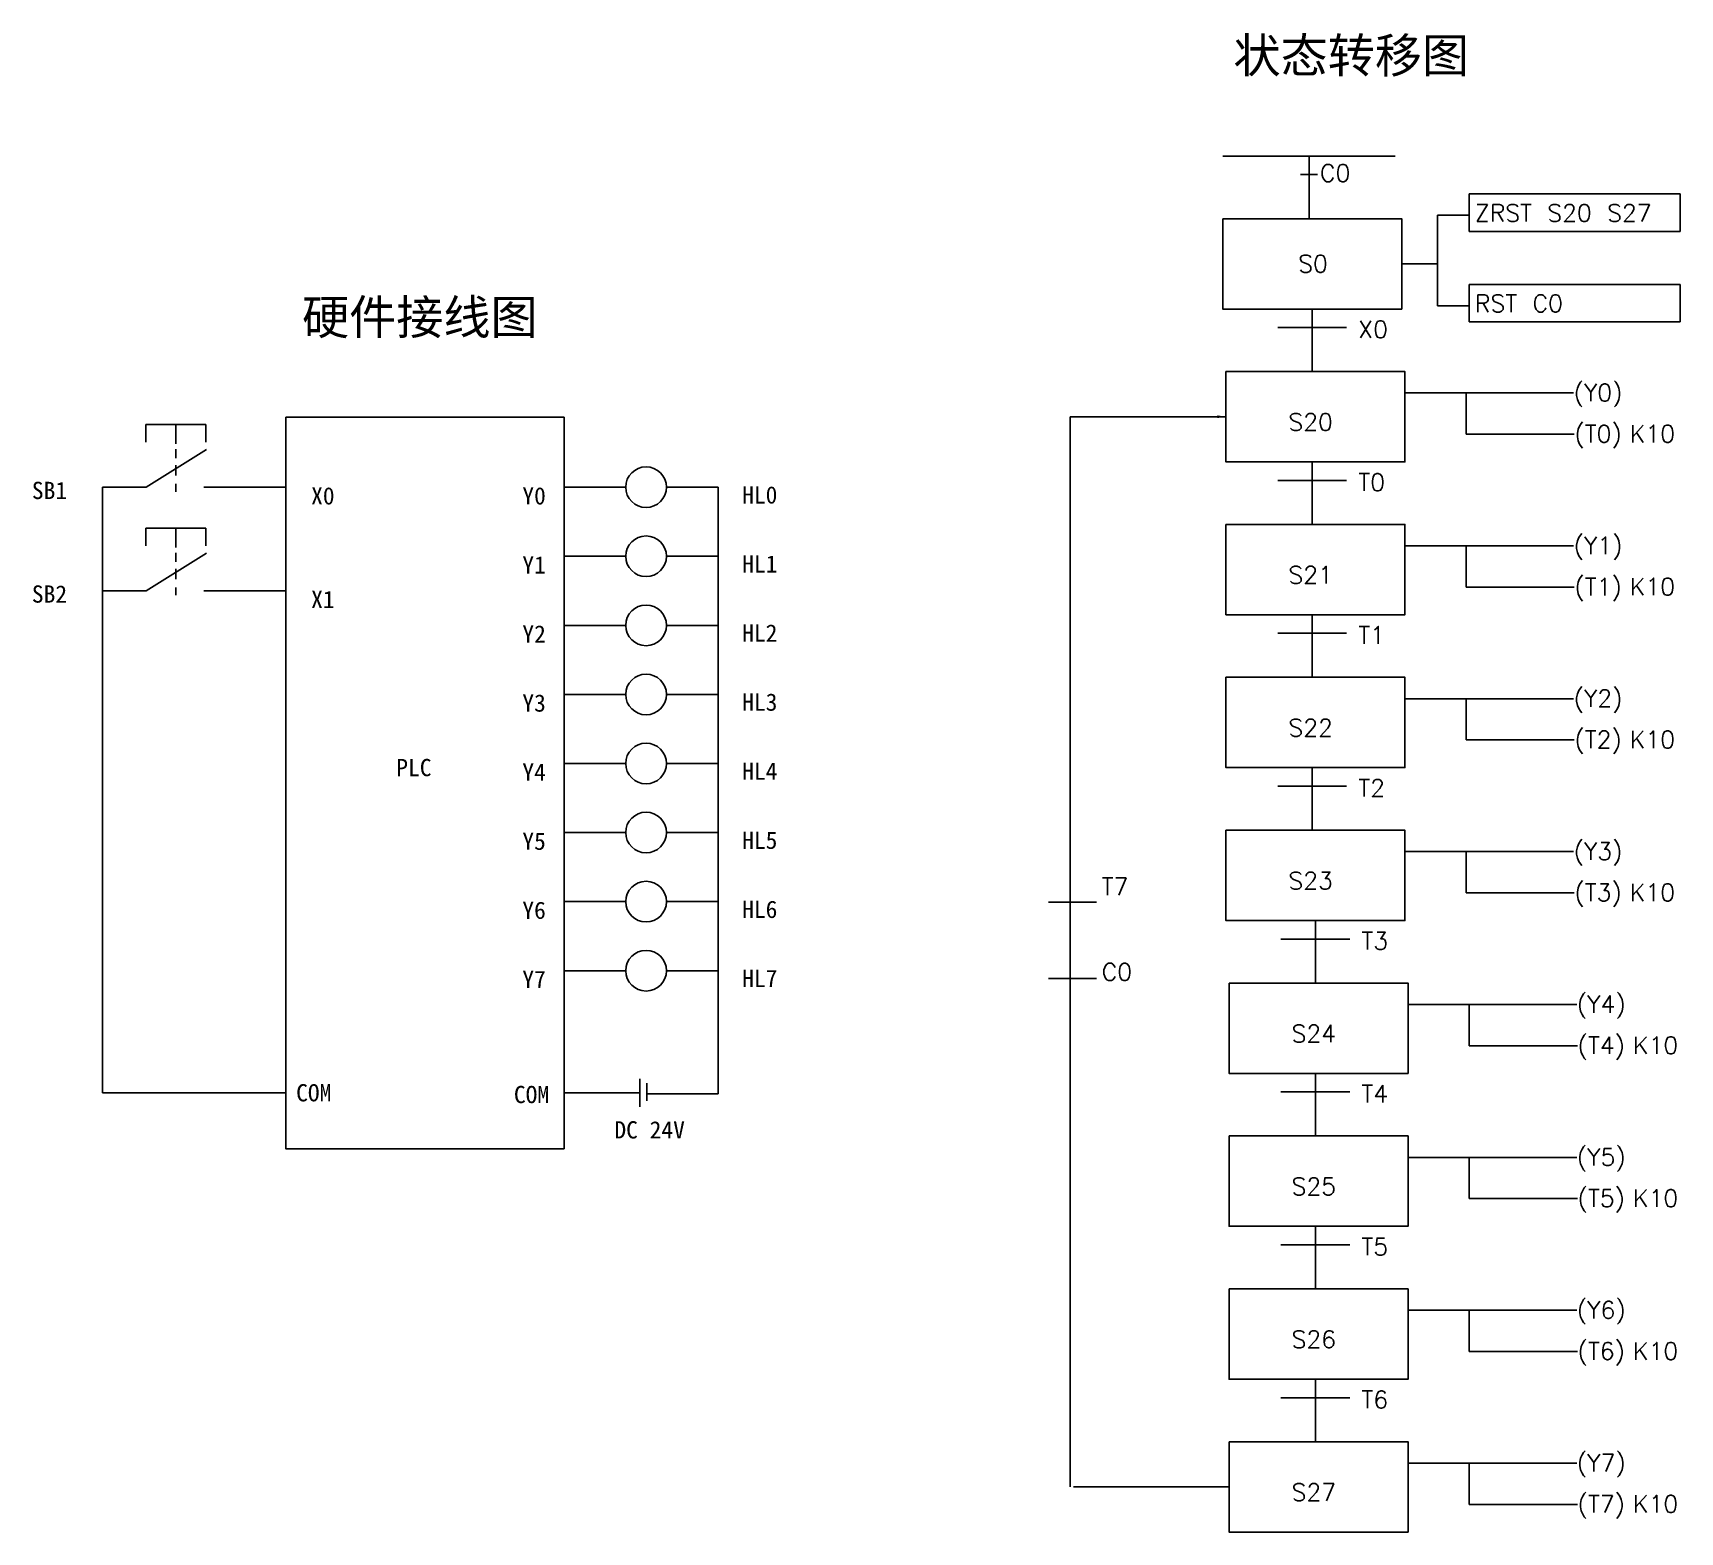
# Model space of a CAD drawing. Header units: millimetres. Extents: x 124 to 601, y -116 to 318.
import ezdxf

# ---------------------------------------------------------------- set-up
doc = ezdxf.new("R2010")
doc.units = ezdxf.units.MM
doc.dimstyles.new('ISO-25', dxfattribs={"dimtxt": 2.5, "dimasz": 2.5, "dimexe": 1.25, "dimexo": 0.625, "dimtad": 1, "dimdsep": 46, "dimtxsty": 'Standard', "dimcen": 2.5, "dimadec": 0, "dimazin": 0, "dimtfac": 1, "dimtmove": 0, "dimatfit": 3, "dimfxl": 1, "dimarcsym": 0})

msp = doc.modelspace()

# ---------------------------------------------------------------- linework, layer by layer
for p, q in [((468.64, 282.45), (518.61, 282.45)), ((493.63, 282.45), (493.63, 264.34)), ((491.15, 277.1), (496.11, 277.1)), ((540.02, 265.31), (540.02, 271.49)), ((540.02, 271.49), (601.03, 271.49)), ((601.03, 271.49), (601.03, 260.66)), ((530.86, 265.31), (530.86, 239.11)), ((540.02, 265.31), (530.86, 265.31)), ((540.02, 265.31), (540.02, 260.66)), ((540.02, 260.66), (601.03, 260.66)), ((520.45, 251.26), (530.86, 251.26)), ((540.02, 239.11), (540.02, 245.29)), ((540.02, 245.29), (601.03, 245.29)), ((601.03, 245.29), (601.03, 234.46)), ((530.86, 239.11), (540.02, 239.11)), ((540.02, 239.11), (540.02, 234.46)), ((494.55, 238.18), (494.55, 220.07)), ((540.02, 234.46), (601.03, 234.46)), ((484.59, 232.83), (494.55, 232.83)), ((494.55, 232.83), (504.5, 232.83)), ((521.37, 213.87), (570.2, 213.87)), ((539.1, 213.87), (539.1, 201.93)), ((424.52, 206.99), (424.52, -102.9)), ((156.93, 199.58), (156.93, 204.7)), ((156.93, 204.7), (174.33, 204.7)), ((165.63, 204.7), (165.63, 199.18)), ((174.33, 204.7), (174.33, 199.58)), ((539.1, 201.93), (570.41, 201.93)), ((157.04, 186.58), (174.45, 197.5)), ((165.63, 197.57), (165.63, 194.97)), ((165.63, 192.94), (165.63, 189.97)), ((494.55, 193.91), (494.55, 175.8)), ((157.04, 186.58), (144.35, 186.58)), ((144.35, 186.58), (144.35, 11.23)), ((165.63, 187.52), (165.63, 185.29)), ((173.7, 186.58), (197.41, 186.58)), ((278, 186.58), (295.82, 186.58)), ((307.61, 186.58), (322.55, 186.58)), ((322.55, 186.58), (322.55, 10.88)), ((484.59, 188.56), (494.55, 188.56)), ((494.55, 188.56), (504.5, 188.56)), ((156.93, 169.58), (156.93, 174.7)), ((156.93, 174.7), (174.33, 174.7)), ((165.63, 174.7), (165.63, 169.17)), ((174.33, 174.7), (174.33, 169.58)), ((157.04, 156.58), (174.45, 167.5)), ((165.63, 167.57), (165.63, 164.97)), ((521.37, 169.6), (570.2, 169.6)), ((539.1, 169.6), (539.1, 157.66)), ((165.63, 162.94), (165.63, 159.96)), ((278, 166.58), (295.82, 166.58)), ((307.61, 166.58), (322.55, 166.58)), ((165.63, 157.52), (165.63, 155.29)), ((539.1, 157.66), (570.41, 157.66)), ((157.04, 156.58), (144.35, 156.58)), ((173.7, 156.58), (197.41, 156.58)), ((494.55, 149.64), (494.55, 131.53)), ((278, 146.58), (295.82, 146.58)), ((307.61, 146.58), (322.55, 146.58)), ((484.59, 144.29), (494.55, 144.29)), ((494.55, 144.29), (504.5, 144.29)), ((278, 126.58), (295.82, 126.58)), ((307.61, 126.58), (322.55, 126.58)), ((521.37, 125.33), (570.2, 125.33)), ((539.1, 125.33), (539.1, 113.39)), ((539.1, 113.39), (570.41, 113.39)), ((278, 106.58), (295.82, 106.58)), ((307.61, 106.58), (322.55, 106.58)), ((494.55, 105.37), (494.55, 87.26)), ((484.59, 100.02), (494.55, 100.02)), ((494.55, 100.02), (504.5, 100.02)), ((278, 86.58), (295.82, 86.58)), ((307.61, 86.58), (322.55, 86.58)), ((521.37, 81.06), (570.2, 81.06)), ((539.1, 81.06), (539.1, 69.12)), ((539.1, 69.12), (570.41, 69.12)), ((278, 66.58), (295.82, 66.58)), ((307.61, 66.58), (322.55, 66.58)), ((418.21, 66.39), (432.08, 66.39)), ((495.47, 61.1), (495.47, 42.99)), ((485.51, 55.75), (495.47, 55.75)), ((495.47, 55.75), (505.42, 55.75)), ((278, 46.58), (295.82, 46.58)), ((307.61, 46.58), (322.55, 46.58)), ((418.21, 44.36), (432.08, 44.36)), ((522.29, 36.79), (571.12, 36.79)), ((540.02, 36.79), (540.02, 24.85)), ((540.02, 24.85), (571.33, 24.85)), ((299.91, 15.27), (299.91, 7.19)), ((495.47, 16.83), (495.47, -1.28)), ((144.35, 11.23), (197.41, 11.23)), ((299.91, 11.23), (278, 11.23)), ((301.98, 13.97), (301.98, 8.86)), ((322.55, 10.88), (301.98, 10.88)), ((485.51, 11.48), (495.47, 11.48)), ((495.47, 11.48), (505.42, 11.48)), ((522.29, -7.48), (571.12, -7.48)), ((540.02, -7.48), (540.02, -19.42)), ((540.02, -19.42), (571.33, -19.42)), ((495.47, -27.44), (495.47, -45.55)), ((485.51, -32.79), (495.47, -32.79)), ((495.47, -32.79), (505.42, -32.79)), ((522.29, -51.75), (571.12, -51.75)), ((540.02, -51.75), (540.02, -63.69)), ((540.02, -63.69), (571.33, -63.69)), ((495.47, -71.71), (495.47, -89.82)), ((485.51, -77.06), (495.47, -77.06)), ((495.47, -77.06), (505.42, -77.06)), ((522.29, -96.02), (571.12, -96.02)), ((540.02, -96.02), (540.02, -107.96)), ((425.44, -102.9), (470.48, -102.9)), ((540.02, -107.96), (571.33, -107.96))]:
    msp.add_line(p, q)
for points in [[(468.64, 264.34), (520.45, 264.34), (520.45, 238.18), (468.64, 238.18)], [(469.56, 220.07), (521.37, 220.07), (521.37, 193.91), (469.56, 193.91)], [(197.41, 206.86), (278, 206.86), (278, -4.97), (197.41, -4.97)], [(469.56, 175.8), (521.37, 175.8), (521.37, 149.64), (469.56, 149.64)], [(469.56, 131.53), (521.37, 131.53), (521.37, 105.37), (469.56, 105.37)], [(469.56, 87.26), (521.37, 87.26), (521.37, 61.1), (469.56, 61.1)], [(470.48, 42.99), (522.29, 42.99), (522.29, 16.83), (470.48, 16.83)], [(470.48, -1.28), (522.29, -1.28), (522.29, -27.44), (470.48, -27.44)], [(470.48, -45.55), (522.29, -45.55), (522.29, -71.71), (470.48, -71.71)], [(470.48, -89.82), (522.29, -89.82), (522.29, -115.98), (470.48, -115.98)]]:
    msp.add_lwpolyline(points, close=True)
for centre in [(301.72, 186.58), (301.72, 166.58), (301.72, 146.58), (301.72, 126.58), (301.72, 106.58), (301.72, 86.58), (301.72, 66.58), (301.72, 46.58)]:
    msp.add_circle(centre, 5.89)

# ---------------------------------------------------------------- texts
at = {"attachment_point": 1}
for s, width, gutter_width, heights, insert, char_height in [('{\\fSimSun|b0|i0|c134|p2;状态转移图}', 127.3243, 25, [5], (471.75, 316.61), 10), ('{\\Ftxt,@extfont2|c134;C0}', 21.4784, 25, [0], (496.8, 280.04), 5), ('{\\Ftxt,@extfont2|c134;ZRST S20 S27}', 59.0628, 25, [0], (541.66, 268.49), 5), ('{\\Ftxt,@extfont2|c134;S0}', 20.7431, 25, [0], (490.51, 253.78), 5), ('{\\fSimSun|b0|i0|c134|p2;硬件接线图}', 94.8752, 25, [0], (202.13, 240.84), 10), ('{\\Ftxt,@extfont2|c134;RST C0}', 59.0628, 25, [0], (541.66, 242.29), 5), ('{\\Ftxt,@extfont2|c134;X0}', 15.829, 25, [0], (507.9, 234.79), 5), ('{\\Ftxt,@extfont2|c134;(Y0)}', 66.8971, 25, [0], (570.24, 216.48), 5), ('{\\Ftxt,@extfont2|c134;S20}', 20.7431, 25, [0], (487.67, 207.96), 5), ('{\\Ftxt,@extfont2|c134;(T0)}', 66.8971, 25, [0], (570.46, 204.54), 5), ('{\\Ftxt,@extfont2|c134;K10}', 22.0244, 25, [0], (586.5, 204.55), 5), ('SB1', 16.104, 12.5, [0], (123.92, 188.15), 5), ('X0', 16.104, 12.5, [0], (204.76, 186.58), 5), ('Y0', 16.104, 12.5, [0], (265.9, 186.58), 5), ('HL0', 16.104, 12.5, [0], (329.53, 186.85), 5), ('{\\Ftxt,@extfont2|c134;T0}', 15.829, 25, [0], (507.9, 190.52), 5), ('{\\Ftxt,@extfont2|c134;(Y1)}', 66.8971, 25, [0], (570.24, 172.21), 5), ('Y1', 16.104, 12.5, [0], (265.9, 166.58), 5), ('HL1', 16.104, 12.5, [0], (329.53, 166.85), 5), ('{\\Ftxt,@extfont2|c134;S21}', 20.7431, 25, [0], (487.67, 163.69), 5), ('SB2', 16.104, 12.5, [0], (123.92, 158.15), 5), ('{\\Ftxt,@extfont2|c134;(T1)}', 66.8971, 25, [0], (570.46, 160.27), 5), ('{\\Ftxt,@extfont2|c134;K10}', 22.0244, 25, [0], (586.5, 160.28), 5), ('X1', 16.104, 12.5, [0], (204.76, 156.58), 5), ('Y2', 16.104, 12.5, [0], (265.9, 146.58), 5), ('HL2', 16.104, 12.5, [0], (329.53, 146.85), 5), ('{\\Ftxt,@extfont2|c134;T1}', 15.829, 25, [0], (507.9, 146.25), 5), ('{\\Ftxt,@extfont2|c134;(Y2)}', 66.8971, 25, [0], (570.24, 127.94), 5), ('Y3', 16.104, 12.5, [0], (265.9, 126.58), 5), ('HL3', 16.104, 12.5, [0], (329.53, 126.85), 5), ('{\\Ftxt,@extfont2|c134;S22}', 20.7431, 25, [0], (487.67, 119.42), 5), ('{\\Ftxt,@extfont2|c134;(T2)}', 66.8971, 25, [0], (570.46, 116), 5), ('{\\Ftxt,@extfont2|c134;K10}', 22.0244, 25, [0], (586.5, 116.01), 5), ('PLC', 33.184, 12.5, [0], (229.41, 107.9), 5), ('Y4', 16.104, 12.5, [0], (265.9, 106.58), 5), ('HL4', 16.104, 12.5, [0], (329.53, 106.85), 5), ('{\\Ftxt,@extfont2|c134;T2}', 15.829, 25, [0], (507.9, 101.98), 5), ('Y5', 16.104, 12.5, [0], (265.9, 86.58), 5), ('HL5', 16.104, 12.5, [0], (329.53, 86.85), 5), ('{\\Ftxt,@extfont2|c134;(Y3)}', 66.8971, 25, [0], (570.24, 83.67), 5), ('{\\Ftxt,@extfont2|c134;T7}', 23.1707, 25, [0], (433.62, 73.44), 5), ('{\\Ftxt,@extfont2|c134;S23}', 20.7431, 25, [0], (487.67, 75.15), 5), ('{\\Ftxt,@extfont2|c134;(T3)}', 66.8971, 25, [0], (570.46, 71.73), 5), ('{\\Ftxt,@extfont2|c134;K10}', 22.0244, 25, [0], (586.5, 71.74), 5), ('HL6', 16.104, 12.5, [0], (329.53, 66.85), 5), ('Y6', 16.104, 12.5, [0], (265.9, 66.58), 5), ('{\\Ftxt,@extfont2|c134;T3}', 15.829, 25, [0], (508.82, 57.71), 5), ('{\\Ftxt,@extfont2|c134;C0}', 23.1707, 25, [0], (433.62, 48.74), 5), ('Y7', 16.104, 12.5, [0], (265.9, 46.58), 5), ('HL7', 16.104, 12.5, [0], (329.53, 46.85), 5), ('{\\Ftxt,@extfont2|c134;(Y4)}', 66.8971, 25, [0], (571.16, 39.4), 5), ('{\\Ftxt,@extfont2|c134;S24}', 20.7431, 25, [0], (488.59, 30.88), 5), ('{\\Ftxt,@extfont2|c134;(T4)}', 66.8971, 25, [0], (571.37, 27.46), 5), ('{\\Ftxt,@extfont2|c134;K10}', 22.0244, 25, [0], (587.42, 27.47), 5), ('COM', 33.184, 12.5, [0], (200.42, 13.73), 5), ('COM', 33.184, 12.5, [0], (263.46, 13.22), 5), ('{\\Ftxt,@extfont2|c134;T4}', 15.829, 25, [0], (508.82, 13.44), 5), ('DC 24V', 33.184, 12.5, [0], (292.55, 2.99), 5), ('{\\Ftxt,@extfont2|c134;(Y5)}', 66.8971, 25, [0], (571.16, -4.87), 5), ('{\\Ftxt,@extfont2|c134;S25}', 20.7431, 25, [0], (488.59, -13.39), 5), ('{\\Ftxt,@extfont2|c134;(T5)}', 66.8971, 25, [0], (571.37, -16.81), 5), ('{\\Ftxt,@extfont2|c134;K10}', 22.0244, 25, [0], (587.42, -16.8), 5), ('{\\Ftxt,@extfont2|c134;T5}', 15.829, 25, [0], (508.82, -30.83), 5), ('{\\Ftxt,@extfont2|c134;(Y6)}', 66.8971, 25, [0], (571.16, -49.14), 5), ('{\\Ftxt,@extfont2|c134;S26}', 20.7431, 25, [0], (488.59, -57.66), 5), ('{\\Ftxt,@extfont2|c134;(T6)}', 66.8971, 25, [0], (571.37, -61.08), 5), ('{\\Ftxt,@extfont2|c134;K10}', 22.0244, 25, [0], (587.42, -61.07), 5), ('{\\Ftxt,@extfont2|c134;T6}', 15.829, 25, [0], (508.82, -75.1), 5), ('{\\Ftxt,@extfont2|c134;(Y7)}', 66.8971, 25, [0], (571.16, -93.41), 5), ('{\\Ftxt,@extfont2|c134;S27}', 20.7431, 25, [0], (488.59, -101.93), 5), ('{\\Ftxt,@extfont2|c134;(T7)}', 66.8971, 25, [0], (571.37, -105.35), 5), ('{\\Ftxt,@extfont2|c134;K10}', 22.0244, 25, [0], (587.42, -105.34), 5)]:
    msp.add_mtext_dynamic_manual_height_columns(s, width=width, gutter_width=gutter_width, heights=heights, dxfattribs=dict(at, insert=insert, char_height=char_height))

# ---------------------------------------------------------------- leaders
msp.add_leader([(469.56, 206.99), (424.52, 206.99)], dimstyle='ISO-25', override={"dimgap": 0.625, "dimtad": 0})

doc.saveas('drawing.dxf')
